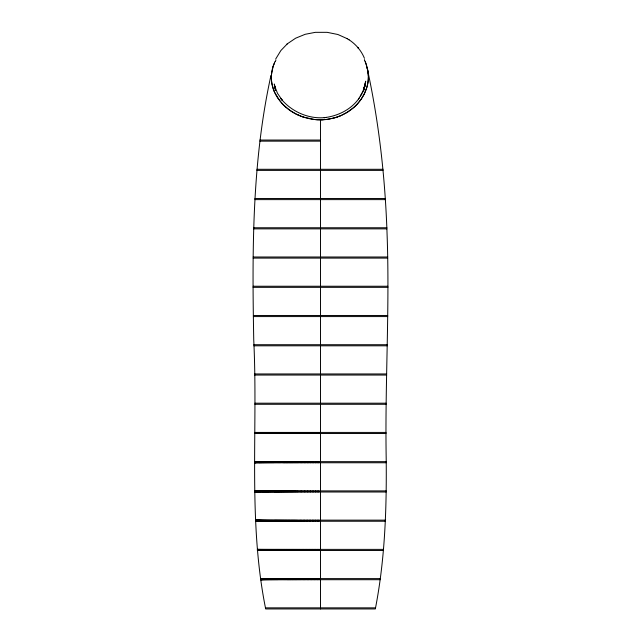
<?xml version="1.0" encoding="UTF-8"?>
<svg xmlns="http://www.w3.org/2000/svg" width="641" height="641" viewBox="0 0 641 641"><rect width="100%" height="100%" fill="white"/><g stroke="black" fill="none" stroke-linecap="round" stroke-linejoin="round"><path stroke-width="0.96" d="M270.967 75.422C251.849 162.229 252.129 251.56 253.74 339.954C258.115 429.566 247.763 520.356 265.678 608.95L375.322 608.95C385.017 559.401 386.715 508.73 386.194 458.371C384.88 383.639 389.84 308.906 387.076 234.181C385.177 177.381 378.879 120.612 366.492 65.118M367.974 71.648C370.29 86.567 362.365 101.671 350.306 110.22M368.359 76.92L368.327 78.555A301.655 103.994 0 0 1 366.788 87.561L364.593 93.249M364.048 89.395L364.417 86.463L364.048 89.363M364.096 89.572L364.985 84.163L364.04 89.86M364.136 89.331L364.985 84.163M364.184 89.051L365.69 81.183L363.423 91.038L364.929 85.702L362.285 92.921L362.798 91.679L358.607 98.97M273.098 66.52L271.455 74.596A291.495 100.493 0 0 0 272.008 84.195L273.467 89.492M363.503 90.02L364.465 87.096M273.162 66.335L273.987 64.1M274.052 63.956C269.196 75.173 271.135 88.61 278.082 98.522M274.636 62.626L274.148 63.731L274.701 62.489M275.67 59.06L280.878 50.527L287.352 43.804L295.629 38.204L305.196 34.294L315.34 32.338L327.118 32.33L337.903 34.502L347.374 38.748L346.845 38.436M364.489 93.474L363.952 94.539M363.824 94.796L361.187 99.131M275.654 60.591L275.959 60.046M360.506 96.086L361.82 93.794L361.34 94.628M361.011 99.387L357.798 103.441A162.654 56.079 0 0 1 353.736 107.488L347.462 112.143L340.419 115.797M359.112 98.217C351.54 109.138 338.849 115.572 325.916 117.463M286.952 44.157L287.352 43.804M350.186 110.308L349.153 111.037A80.325 27.691 0 0 1 341.933 115.156M340.972 115.564L337.142 117.047M340.331 115.837L335.764 117.503M336.95 117.119L333.897 118.048M335.155 117.688L328.609 119.178M333.689 118.104L326.854 119.426M328.36 119.218L324.514 119.667M326.437 117.407L324.194 117.672L324.666 117.624C308.193 119.114 291.222 111.478 280.918 98.658L282.385 100.453L277.497 93.322L274.476 85.461L275.55 90.036M326.598 119.458L322.639 119.779M323.713 119.723L321.421 119.811M322.503 119.787L320.877 119.819M321.285 119.819L320.404 119.819M317.632 119.747L317.768 119.755A19.206 6.618 0 0 0 319.659 119.819L320.604 119.819M320.476 119.819L320.5 608.95M259.925 140.05L320.5 140.05M259.925 141.148L320.5 141.148M256.929 169.288L383.046 169.288M256.929 170.386L383.046 170.386M254.91 198.526L385.377 198.526M254.91 199.623L385.377 199.623M253.716 227.763L386.876 227.763M253.716 228.861L386.876 228.861M253.171 257.001L387.677 257.001M253.171 258.099L387.677 258.099M253.107 286.239L387.901 286.239M253.107 287.336L387.901 287.336M253.371 315.476L387.733 315.476M253.371 316.574L387.733 316.574M253.86 344.714L387.228 344.714M253.86 345.811L387.228 345.811M254.413 373.951L386.651 373.951M254.413 375.049L386.651 375.049M254.926 403.189L386.09 403.189M254.926 404.287L386.09 404.287M386.034 432.427L254.958 432.427L254.974 433.524L386.034 433.524M254.806 461.664L386.202 461.664M386.202 462.762L254.806 462.762L254.854 461.664L254.926 462.762M386.106 490.902L254.862 490.902L254.854 492L386.106 492M255.591 520.139L385.289 520.139M385.289 521.237L255.591 521.237L255.647 520.139L255.791 521.237M383.382 550.475L257.41 550.475L257.394 549.377L383.382 549.377M380.089 578.615L260.679 578.615L260.679 579.712L380.089 579.712M265.678 607.852L375.322 607.852M319.835 119.819L316.966 119.707M317.495 119.739L316.301 119.659M316.83 119.699L315.636 119.611M316.165 119.651L315.116 119.563M315.508 119.595L314.467 119.49M314.987 119.546L313.826 119.418M314.338 119.474L303.217 117.031M304.411 117.415L301.879 116.566M303.025 116.966L300.605 116.077M301.695 116.494L295.525 113.769L289.884 110.356M300.421 116.005L298.858 115.364M298.69 115.284L298.193 115.068M347.166 38.628C354.842 43.107 361.107 50.054 364.449 58.323M348.472 39.43L349.065 39.806M290.133 110.524L287.601 108.658M289.644 110.188L283.29 104.82L278.202 98.698M287.384 108.489L285.806 107.175M280.934 102.264L281.022 102.36A165.522 57.065 0 0 0 285.79 107.175M279.949 101.062L274.5 92.088M364.376 59.925L364.745 60.663M364.4 59.974L364.673 60.51M365.009 61.232L365.57 62.514M365.178 61.592L366.404 64.829M274.34 91.719L274.036 90.974M273.883 90.605L273.603 89.86M365.715 62.882L367.686 69.965L368.359 76.327M367.173 67.722L367.942 71.399M274.861 86.864L274.268 83.995L275.526 89.948M275.141 88.178L275.47 90.044M319.643 432.427L319.643 433.524M318.881 549.377L318.881 550.475M318.978 578.615L318.978 579.712M318.785 432.427L318.785 433.524M318.777 461.664L318.777 462.762M318.793 490.902L318.793 492M318.825 520.139L318.825 521.237M317.936 432.427L317.936 433.524M317.463 578.615L317.463 579.712M317.279 549.377L317.279 550.475M317.167 520.139L317.167 521.237M317.087 432.427L317.087 433.524M317.079 461.664L317.079 462.762M317.103 490.902L317.103 492M316.237 432.427L316.237 433.524M315.965 578.615L315.965 579.712M315.684 549.377L315.684 550.475M315.524 520.139L315.524 521.237M315.396 432.427L315.396 433.524M315.396 461.664L315.396 462.762M315.436 490.902L315.436 492M314.555 432.427L314.555 433.524M314.475 578.615L314.475 579.712M314.114 549.377L314.114 550.475M313.786 490.902L313.786 492M313.898 520.139L313.898 521.237M313.721 432.427L313.721 433.524M313.737 461.664L313.737 462.762M313.008 578.615L313.008 579.712M312.896 432.427L312.896 433.524M312.56 549.377L312.56 550.475M312.295 520.139L312.295 521.237M312.071 432.427L312.071 433.524M312.103 461.664L312.103 462.762M312.159 490.902L312.159 492M311.55 578.615L311.55 579.712M311.262 432.427L311.262 433.524M311.021 549.377L311.021 550.475M310.709 520.139L310.709 521.237M310.46 432.427L310.46 433.524M310.492 461.664L310.492 462.762M310.556 490.902L310.556 492M310.108 578.615L310.108 579.712M309.667 432.427L309.667 433.524M309.499 549.377L309.499 550.475M309.146 520.139L309.146 521.237M308.97 490.902L308.97 492M308.874 432.427L308.874 433.524M308.906 461.664L308.906 462.762M308.69 578.615L308.69 579.712M308.097 432.427L308.097 433.524M307.992 549.377L307.992 550.475M307.6 520.139L307.6 521.237M307.416 490.902L307.416 492M307.327 432.427L307.327 433.524M307.343 461.664L307.343 462.762M307.303 578.615L307.303 579.712M306.534 549.377L306.534 550.475M306.102 520.139L306.102 521.237M305.901 490.902L305.901 492M305.941 578.615L305.941 579.712M305.829 432.427L305.829 433.524M305.837 461.664L305.837 462.762M305.108 549.377L305.108 550.475M304.635 520.139L304.635 521.237M304.611 578.615L304.611 579.712M304.427 490.902L304.427 492M304.363 432.427L304.363 433.524M304.371 461.664L304.371 462.762M303.706 549.377L303.706 550.475M303.305 578.615L303.305 579.712M303.201 520.139L303.201 521.237M302.985 490.902L302.985 492M302.937 432.427L302.937 433.524M302.937 461.664L302.937 462.762M302.336 549.377L302.336 550.475M302.031 578.615L302.031 579.712M301.807 520.139L301.807 521.237M301.55 432.427L301.55 433.524M301.534 461.664L301.534 462.762M301.582 490.902L301.582 492M300.998 549.377L300.998 550.475M300.789 578.615L300.789 579.712M300.437 520.139L300.437 521.237M300.196 432.427L300.196 433.524M300.172 461.664L300.172 462.762M300.212 490.902L300.212 492M299.692 549.377L299.692 550.475M299.571 578.615L299.571 579.712M299.107 520.139L299.107 521.237M298.882 432.427L298.882 433.524M298.85 461.664L298.85 462.762M298.882 490.902L298.882 492M298.418 549.377L298.418 550.475M298.377 578.615L298.377 579.712M297.809 520.139L297.809 521.237M297.608 432.427L297.608 433.524M297.568 461.664L297.568 462.762M297.584 490.902L297.584 492M297.552 578.615L297.552 579.712M297.176 549.377L297.176 550.475M296.743 578.615L296.743 579.712M296.551 520.139L296.551 521.237M296.374 432.427L296.374 433.524M296.318 461.664L296.318 462.762M296.318 490.902L296.318 492M296.294 549.377L296.294 550.475M295.942 578.615L295.942 579.712M295.637 520.139L295.637 521.237M295.437 432.427L295.437 433.524M295.381 461.664L295.381 462.762M295.397 490.902L295.397 492M295.437 549.377L295.437 550.475M295.156 578.615L295.156 579.712M294.74 520.139L294.74 521.237M294.588 549.377L294.588 550.475M294.515 432.427L294.515 433.524M294.467 461.664L294.467 462.762M294.483 490.902L294.483 492M294.387 578.615L294.387 579.712M293.866 520.139L293.866 521.237M293.754 549.377L293.754 550.475M293.618 432.427L293.618 433.524M293.626 578.615L293.626 579.712M293.562 461.664L293.562 462.762M293.586 490.902L293.586 492M293.001 520.139L293.001 521.237M292.937 549.377L292.937 550.475M292.881 578.615L292.881 579.712M292.729 432.427L292.729 433.524M292.681 461.664L292.681 462.762M292.713 490.902L292.713 492M292.16 520.139L292.16 521.237M292.152 578.615L292.152 579.712M292.136 549.377L292.136 550.475M291.871 432.427L291.871 433.524M291.823 461.664L291.823 462.762M291.855 490.902L291.855 492M291.351 549.377L291.351 550.475M291.439 578.615L291.439 579.712M291.335 520.139L291.335 521.237M291.022 432.427L291.022 433.524M290.974 461.664L290.974 462.762M291.014 490.902L291.014 492M290.734 578.615L290.734 579.712M290.573 549.377L290.573 550.475M290.517 520.139L290.517 521.237M290.197 432.427L290.197 433.524M290.149 461.664L290.149 462.762M290.197 490.902L290.197 492M290.044 578.615L290.044 579.712M289.82 549.377L289.82 550.475M289.724 520.139L289.724 521.237M289.387 432.427L289.387 433.524M289.347 461.664L289.347 462.762M289.387 490.902L289.387 492M289.363 578.615L289.363 579.712M289.075 549.377L289.075 550.475M288.947 520.139L288.947 521.237M288.69 578.615L288.69 579.712M288.602 432.427L288.602 433.524M288.554 461.664L288.554 462.762M288.602 490.902L288.602 492M288.346 549.377L288.346 550.475M288.178 520.139L288.178 521.237M288.041 578.615L288.041 579.712M287.825 432.427L287.825 433.524M287.777 461.664L287.777 462.762M287.825 490.902L287.825 492M287.625 549.377L287.625 550.475M287.432 520.139L287.432 521.237M287.392 578.615L287.392 579.712M287.064 432.427L287.064 433.524M287.016 461.664L287.016 462.762M287.064 490.902L287.064 492M286.92 549.377L286.92 550.475M286.687 520.139L286.687 521.237M286.759 578.615L286.759 579.712M286.319 432.427L286.319 433.524M286.271 461.664L286.271 462.762M286.319 490.902L286.319 492M286.231 549.377L286.231 550.475M285.966 520.139L285.966 521.237M285.59 432.427L285.59 433.524M285.541 461.664L285.541 462.762M285.59 490.902L285.59 492M285.549 549.377L285.549 550.475M285.541 578.615L285.541 579.712M285.261 520.139L285.261 521.237M284.876 432.427L284.876 433.524M284.82 461.664L284.82 462.762M284.868 490.902L284.868 492M284.884 549.377L284.884 550.475M284.564 520.139L284.564 521.237M284.356 578.615L284.356 579.712M284.179 432.427L284.179 433.524M284.171 490.902L284.171 492M284.235 549.377L284.235 550.475M284.123 461.664L284.123 462.762M283.875 520.139L283.875 521.237M283.594 549.377L283.594 550.475M283.49 432.427L283.49 433.524M283.482 490.902L283.482 492M283.434 461.664L283.434 462.762M283.21 520.139L283.21 521.237M283.21 578.615L283.21 579.712M282.961 549.377L282.961 550.475M282.809 490.902L282.809 492M282.553 520.139L282.553 521.237M282.344 549.377L282.344 550.475M282.168 432.427L282.168 433.524M282.144 490.902L282.144 492M282.104 461.664L282.104 462.762M282.096 578.615L282.096 579.712M281.904 520.139L281.904 521.237M281.736 549.377L281.736 550.475M281.495 490.902L281.495 492M281.271 520.139L281.271 521.237M281.143 549.377L281.143 550.475M281.03 578.615L281.03 579.712M280.894 432.427L280.894 433.524M280.822 461.664L280.822 462.762M280.854 490.902L280.854 492M280.654 520.139L280.654 521.237M280.558 549.377L280.558 550.475M280.229 490.902L280.229 492M280.037 520.139L280.037 521.237M280.005 578.615L280.005 579.712M279.981 549.377L279.981 550.475M279.66 432.427L279.66 433.524M279.612 490.902L279.612 492M279.58 461.664L279.58 462.762M279.444 520.139L279.444 521.237M279.42 549.377L279.42 550.475M279.011 490.902L279.011 492M279.011 578.615L279.011 579.712M278.851 520.139L278.851 521.237M278.867 549.377L278.867 550.475M278.474 432.427L278.474 433.524M278.418 490.902L278.418 492M278.386 461.664L278.386 462.762M278.274 520.139L278.274 521.237M278.322 549.377L278.322 550.475M278.058 578.615L278.058 579.712M277.841 490.902L277.841 492M277.785 549.377L277.785 550.475M277.705 520.139L277.705 521.237M277.457 578.615L277.457 579.712M277.329 432.427L277.329 433.524M277.233 461.664L277.233 462.762M277.273 490.902L277.273 492M277.257 549.377L277.257 550.475M277.152 520.139L277.152 521.237M276.872 578.615L276.872 579.712M276.712 490.902L276.712 492M276.744 549.377L276.744 550.475M276.608 520.139L276.608 521.237M276.295 578.615L276.295 579.712M276.231 432.427L276.231 433.524M276.127 461.664L276.127 462.762M276.159 490.902L276.159 492M276.239 549.377L276.239 550.475M276.071 520.139L276.071 521.237M275.742 549.377L275.742 550.475M275.734 578.615L275.734 579.712M275.622 490.902L275.622 492M275.542 520.139L275.542 521.237M275.181 578.615L275.181 579.712M275.173 432.427L275.173 433.524M275.069 461.664L275.069 462.762M275.093 490.902L275.093 492M275.101 549.377L275.101 550.475M275.021 520.139L275.021 521.237M274.652 578.615L274.652 579.712M274.572 490.902L274.572 492M274.516 520.139L274.516 521.237M274.484 549.377L274.484 550.475M274.156 432.427L274.156 433.524M274.132 578.615L274.132 579.712M274.044 461.664L274.044 462.762M274.06 490.902L274.06 492M273.859 520.139L273.859 521.237M273.875 549.377L273.875 550.475M273.619 578.615L273.619 579.712M273.33 461.664L273.33 462.762M273.322 490.902L273.322 492M273.21 520.139L273.21 521.237M273.282 549.377L273.282 550.475M273.122 432.427L273.122 433.524M273.122 578.615L273.122 579.712M272.705 549.377L272.705 550.475M272.641 461.664L272.641 462.762M272.601 490.902L272.601 492M272.585 520.139L272.585 521.237M272.633 578.615L272.633 579.712M272.129 432.427L272.129 433.524M272.137 549.377L272.137 550.475M272.161 578.615L272.161 579.712M271.96 461.664L271.96 462.762M271.904 490.902L271.904 492M271.976 520.139L271.976 521.237M271.584 549.377L271.584 550.475M271.696 578.615L271.696 579.712M271.375 520.139L271.375 521.237M271.303 461.664L271.303 462.762M271.215 490.902L271.215 492M271.247 578.615L271.247 579.712M271.167 432.427L271.167 433.524M271.047 549.377L271.047 550.475M270.79 520.139L270.79 521.237M270.806 578.615L270.806 579.712M270.662 461.664L270.662 462.762M270.55 490.902L270.55 492M270.518 549.377L270.518 550.475M270.382 578.615L270.382 579.712M270.238 432.427L270.238 433.524M270.222 520.139L270.222 521.237M270.029 461.664L270.029 462.762M270.005 549.377L270.005 550.475M269.909 490.902L269.909 492M269.965 578.615L269.965 579.712M269.669 520.139L269.669 521.237M269.508 549.377L269.508 550.475M269.557 578.615L269.557 579.712M269.348 432.427L269.348 433.524M269.42 461.664L269.42 462.762M269.276 490.902L269.276 492M269.124 520.139L269.124 521.237M269.156 578.615L269.156 579.712M269.02 549.377L269.02 550.475M268.835 461.664L268.835 462.762M268.771 578.615L268.771 579.712M268.667 490.902L268.667 492M268.595 520.139L268.595 521.237M268.547 549.377L268.547 550.475M268.491 432.427L268.491 433.524M268.395 578.615L268.395 579.712M268.259 461.664L268.259 462.762M268.202 490.902L268.202 492M268.082 520.139L268.082 521.237M268.082 549.377L268.082 550.475M268.034 578.615L268.034 579.712M267.754 490.902L267.754 492M267.674 432.427L267.674 433.524M267.698 461.664L267.698 462.762M267.577 520.139L267.577 521.237M267.626 549.377L267.626 550.475M267.674 578.615L267.674 579.712M267.305 490.902L267.305 492M267.329 578.615L267.329 579.712M267.185 549.377L267.185 550.475M267.145 461.664L267.145 462.762M267.081 520.139L267.081 521.237M266.993 578.615L266.993 579.712M266.888 432.427L266.888 433.524M266.872 490.902L266.872 492M266.76 549.377L266.76 550.475M266.664 578.615L266.664 579.712M266.616 461.664L266.616 462.762M266.608 520.139L266.608 521.237M266.448 490.902L266.448 492M266.344 549.377L266.344 550.475M266.352 578.615L266.352 579.712M266.135 432.427L266.135 433.524M266.143 520.139L266.143 521.237M266.095 461.664L266.095 462.762M266.023 490.902L266.023 492M266.047 578.615L266.047 579.712M265.935 549.377L265.935 550.475M265.743 578.615L265.743 579.712M265.59 461.664L265.59 462.762M265.622 490.902L265.622 492M265.686 520.139L265.686 521.237M265.534 549.377L265.534 550.475M265.454 578.615L265.454 579.712M265.406 432.427L265.406 433.524M265.222 490.902L265.222 492M265.246 520.139L265.246 521.237M265.174 578.615L265.174 579.712M265.102 461.664L265.102 462.762M265.15 549.377L265.15 550.475M264.909 578.615L264.909 579.712M264.829 490.902L264.829 492M264.813 520.139L264.813 521.237M264.773 549.377L264.773 550.475M264.709 432.427L264.709 433.524M264.645 578.615L264.645 579.712M264.629 461.664L264.629 462.762M264.453 490.902L264.453 492M264.396 520.139L264.396 521.237M264.413 549.377L264.413 550.475M264.388 578.615L264.388 579.712M264.164 461.664L264.164 462.762M264.148 578.615L264.148 579.712M264.036 432.427L264.036 433.524M264.076 490.902L264.076 492M263.988 520.139L263.988 521.237M264.06 549.377L264.06 550.475M263.916 578.615L263.916 579.712M263.715 461.664L263.715 462.762M263.715 490.902L263.715 492M263.715 549.377L263.715 550.475M263.587 520.139L263.587 521.237M263.691 578.615L263.691 579.712M263.467 578.615L263.467 579.712M263.395 432.427L263.395 433.524M263.363 490.902L263.363 492M263.379 549.377L263.379 550.475M263.275 461.664L263.275 462.762M263.203 520.139L263.203 521.237M263.259 578.615L263.259 579.712M263.058 549.377L263.058 550.475M263.058 578.615L263.058 579.712M263.01 490.902L263.01 492M262.778 432.427L262.778 433.524M262.85 461.664L262.85 462.762M262.826 520.139L262.826 521.237M262.866 578.615L262.866 579.712M262.674 490.902L262.674 492M262.738 549.377L262.738 550.475M262.682 578.615L262.682 579.712M262.506 578.615L262.506 579.712M262.441 461.664L262.441 462.762M262.457 520.139L262.457 521.237M262.433 549.377L262.433 550.475M262.345 490.902L262.345 492M262.345 578.615L262.345 579.712M262.193 432.427L262.193 433.524M262.105 520.139L262.105 521.237M262.145 549.377L262.145 550.475M262.185 578.615L262.185 579.712M262.041 461.664L262.041 462.762M262.033 578.615L262.033 579.712M261.857 549.377L261.857 550.475M261.889 578.615L261.889 579.712M261.712 490.902L261.712 492M261.76 520.139L261.76 521.237M261.752 578.615L261.752 579.712M261.632 432.427L261.632 433.524M261.648 461.664L261.648 462.762M261.584 549.377L261.584 550.475M261.632 578.615L261.632 579.712M261.432 520.139L261.432 521.237M261.312 549.377L261.312 550.475M261.4 578.615L261.4 579.712M261.272 461.664L261.272 462.762M261.199 578.615L261.199 579.712M261.095 432.427L261.095 433.524M261.103 490.902L261.103 492M261.103 520.139L261.103 521.237M261.055 549.377L261.055 550.475M261.095 578.615L261.039 579.712M260.911 461.664L260.911 462.762M260.903 578.615L260.951 579.712M260.791 520.139L260.791 521.237M260.807 549.377L260.807 550.475M260.839 578.615L260.799 579.712M260.583 432.427L260.583 433.524M260.558 461.664L260.558 462.762M260.526 490.902L260.526 492M260.575 549.377L260.575 550.475M260.486 520.139L260.486 521.237M260.342 549.377L260.342 550.475M260.102 432.427L260.102 433.524M260.222 461.664L260.222 462.762M260.19 520.139L260.19 521.237M260.118 549.377L260.118 550.475M259.982 490.902L259.982 492M259.885 461.664L259.885 462.762M259.909 520.139L259.909 521.237M259.909 549.377L259.909 550.475M259.709 549.377L259.709 550.475M259.637 432.427L259.637 433.524M259.573 461.664L259.573 462.762M259.637 520.139L259.637 521.237M259.469 490.902L259.469 492M259.517 549.377L259.517 550.475M259.373 520.139L259.373 521.237M259.333 549.377L259.333 550.475M259.196 432.427L259.196 433.524M259.26 461.664L259.26 462.762M259.116 520.139L259.116 521.237M259.156 549.377L259.156 550.475M258.964 461.664L258.964 462.762M258.988 490.902L258.988 492M258.988 549.377L258.988 550.475M258.78 432.427L258.78 433.524M258.868 520.139L258.868 521.237M258.828 549.377L258.828 550.475M258.684 461.664L258.684 462.762M258.635 520.139L258.635 521.237M258.676 549.377L258.676 550.475M258.531 490.902L258.531 492M258.531 549.377L258.531 550.475M258.387 432.427L258.387 433.524M258.403 520.139L258.403 521.237M258.403 549.377L258.403 550.475M258.275 549.377L258.275 550.475M258.203 461.664L258.203 462.762M258.099 490.902L258.099 492M258.187 520.139L258.187 521.237M258.155 549.377L258.155 550.475M258.019 432.427L258.019 433.524M257.978 520.139L257.978 521.237M258.051 549.377L258.051 550.475M257.922 550.475L257.634 549.377M257.754 461.664L257.754 462.762M257.698 490.902L257.698 492M257.778 520.139L257.778 521.237M257.666 432.427L257.666 433.524M257.586 520.139L257.586 521.237M257.45 549.377L257.426 550.475M257.345 432.427L257.345 433.524M257.345 461.664L257.345 462.762M257.329 490.902L257.329 492M257.402 520.139L257.402 521.237M257.233 520.139L257.233 521.237M257.041 432.427L257.041 433.524M257.065 520.139L257.065 521.237M256.961 461.664L256.961 462.762M256.985 490.902L256.985 492M256.913 520.139L256.913 521.237M256.753 432.427L256.753 433.524M256.769 520.139L256.769 521.237M256.664 490.902L256.664 492M256.624 520.139L256.624 521.237M256.496 432.427L256.496 433.524M256.608 461.664L256.608 462.762M256.496 520.139L256.496 521.237M256.368 490.902L256.368 492M256.376 520.139L256.376 521.237M256.256 432.427L256.256 433.524M256.296 461.664L256.296 462.762M256.264 520.139L256.264 521.237M256.104 490.902L256.104 492M256.16 520.139L256.16 521.237M256.031 432.427L256.031 433.524M256.007 461.664L256.007 462.762M256.063 520.139L255.975 521.237M255.831 432.427L255.831 433.524M255.863 490.902L255.863 492M255.855 520.139L255.903 521.237M255.751 461.664L255.751 462.762M255.631 432.427L255.631 433.524M255.647 490.902L255.647 492M255.447 432.427L255.447 433.524M255.527 461.664L255.527 462.762M255.463 490.902L255.463 492M255.374 432.427L255.302 433.524M255.39 461.664L255.326 462.762M255.358 490.902L255.294 492L255.19 490.902M255.222 432.427L255.174 433.524M255.206 461.664L255.166 462.762M255.078 432.427L255.022 433.524M255.054 461.664L255.03 462.762M255.118 490.902L255.046 492L255.006 490.902M298.089 115.051A83.811 28.893 0 0 1 290.189 110.516M313.401 119.394A29.67 10.224 0 0 1 304.467 117.391M364.328 87.705L364.072 89.596L364.328 87.705M275.085 61.696L275.277 61.32L275.085 61.696M358.335 48.107L357.702 47.354L358.343 48.115"/></g></svg>
